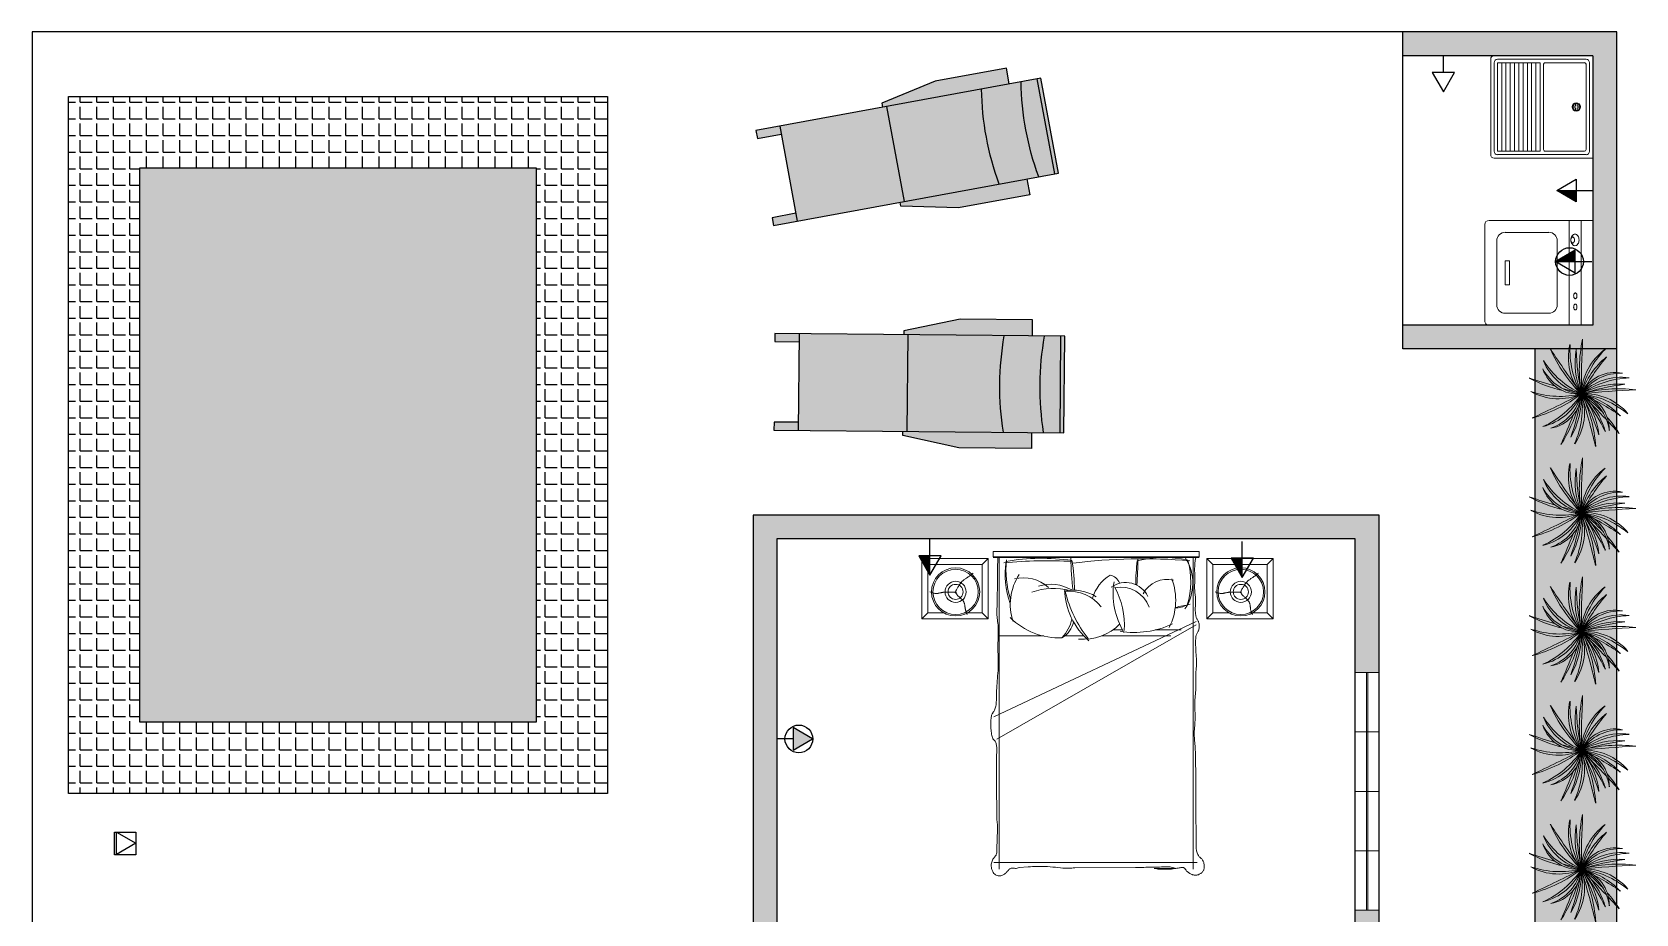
# Model space of a CAD drawing. Header units: inches. Extents: x 2 to 116, y 2 to 108.
# Drawn here: x 33.23 to 43.36, y 47.28 to 52.84 of the extents above; entities that cross this region are included whole.
import ezdxf

# ---------------------------------------------------------------- set-up
doc = ezdxf.new("R2010")
doc.units = ezdxf.units.IN
doc.header["$MEASUREMENT"] = 0
for name, color, linetype, lineweight in [('04 ESQUADRIAS', 252, 'Continuous', 9), ('13 MOBÍLIA', 252, 'Continuous', 9), ('14 LOUÇAS - METAIS - BANCADAS', 252, 'Continuous', 9)]:
    doc.layers.add(name, color=color, linetype=linetype, lineweight=lineweight)
doc.layers.add('16.1 VEGETAÇÃO', color=7, linetype='Continuous', lineweight=9, true_color=0x87cb61)
doc.layers.add('PLANTA TUGS_TUES', color=7, linetype='Continuous')
doc.layers.add('TOMADAS', color=170, linetype='Continuous')

# ---------------------------------------------------------------- blocks, each defined once
blk = doc.blocks.new('JANELA 150')
at = {"layer": '04 ESQUADRIAS'}
for p, q in [((0, 0.15), (1.5, 0.15)), ((0, 0), (0, 0.15)), ((0.375, 0), (0.375, 0.15)), ((0.75, 0), (0.75, 0.15)), ((1.125, 0), (1.125, 0.15)), ((1.5, 0.15), (1.5, 0)), ((0, 0.08), (1.5, 0.08)), ((1.5, 0.07), (0, 0.07)), ((1.5, 0), (0, 0))]:
    blk.add_line(p, q, dxfattribs=at)
blk = doc.blocks.new('CAMA CASA')
at = {"layer": '13 MOBÍLIA'}
for p, q in [((-0.637, 1.964), (0.647, 1.964)), ((-0.612, 0.038), (-0.612, 2.005)), ((0.612, 0.038), (0.612, 2.005)), ((-0.63, 0.464), (0.627, 1.185)), ((-0.63, 0.441), (0.647, 1.043)), ((-0.47, 0.533), (-0.033, 0.533)), ((0.078, 0.533), (0.199, 0.533)), ((0.331, 0.533), (0.612, 0.533)), ((-0.536, 0.495), (-0.371, 0.495)), ((-0.166, 0.495), (-0.111, 0.495)), ((-0.65, 0.038), (0.65, 0.038))]:
    blk.add_line(p, q, dxfattribs=at)
blk.add_lwpolyline([(0.621, 0.038), (0.622, 0.064), (0.623, 0.086), (0.623, 0.107), (0.623, 0.126), (0.623, 0.145), (0.623, 0.163), (0.623, 0.179), (0.623, 0.195), (0.623, 0.209), (0.623, 0.223), (0.624, 0.236), (0.624, 0.247), (0.625, 0.258), (0.625, 0.268), (0.626, 0.277), (0.626, 0.285), (0.626, 0.293), (0.626, 0.299), (0.626, 0.306), (0.626, 0.312), (0.626, 0.318), (0.626, 0.324), (0.626, 0.33), (0.626, 0.337), (0.626, 0.343), (0.626, 0.351), (0.627, 0.358), (0.627, 0.366), (0.627, 0.375), (0.627, 0.384), (0.627, 0.393), (0.627, 0.402), (0.626, 0.412), (0.625, 0.421), (0.624, 0.432), (0.623, 0.442), (0.621, 0.453), (0.62, 0.465), (0.619, 0.477), (0.619, 0.49), (0.619, 0.503), (0.619, 0.517), (0.619, 0.532), (0.62, 0.546), (0.62, 0.561), (0.621, 0.576), (0.621, 0.591), (0.621, 0.605), (0.621, 0.62), (0.621, 0.634), (0.62, 0.648), (0.62, 0.662), (0.619, 0.676), (0.619, 0.69), (0.619, 0.705), (0.619, 0.72), (0.619, 0.736), (0.62, 0.752), (0.621, 0.768), (0.623, 0.784), (0.624, 0.8), (0.625, 0.816), (0.626, 0.832), (0.627, 0.848), (0.628, 0.863), (0.629, 0.877), (0.629, 0.891), (0.629, 0.905), (0.629, 0.917), (0.63, 0.929), (0.63, 0.94), (0.631, 0.95), (0.632, 0.96), (0.633, 0.968), (0.634, 0.976), (0.636, 0.983), (0.638, 0.99), (0.64, 0.996), (0.642, 1.001), (0.645, 1.006), (0.647, 1.01), (0.65, 1.014), (0.652, 1.017), (0.654, 1.021), (0.657, 1.025), (0.659, 1.029), (0.661, 1.034), (0.662, 1.04), (0.664, 1.046), (0.664, 1.054), (0.665, 1.062), (0.665, 1.07), (0.666, 1.079), (0.666, 1.088), (0.665, 1.098), (0.665, 1.108), (0.665, 1.117), (0.664, 1.127), (0.663, 1.136), (0.662, 1.145), (0.661, 1.153), (0.66, 1.161), (0.658, 1.168), (0.656, 1.174), (0.654, 1.179), (0.652, 1.183), (0.649, 1.186), (0.647, 1.189), (0.644, 1.192), (0.641, 1.195), (0.639, 1.198), (0.637, 1.202), (0.634, 1.206), (0.633, 1.211), (0.631, 1.217), (0.63, 1.223), (0.629, 1.229), (0.628, 1.236), (0.628, 1.243), (0.627, 1.25), (0.628, 1.258), (0.628, 1.265), (0.628, 1.272), (0.629, 1.28), (0.629, 1.288), (0.63, 1.295), (0.63, 1.434), (0.63, 1.442), (0.629, 1.45), (0.628, 1.688), (0.627, 1.696), (0.626, 1.704), (0.625, 1.713), (0.624, 1.722), (0.623, 1.731), (0.623, 1.74), (0.623, 1.75), (0.623, 1.76), (0.624, 1.771), (0.624, 1.781), (0.625, 1.791), (0.626, 1.841), (0.627, 1.851), (0.627, 1.86), (0.628, 1.868), (0.628, 1.876), (0.628, 1.884), (0.628, 1.89), (0.628, 1.897), (0.628, 1.902), (0.629, 1.908), (0.631, 1.912), (0.633, 1.917), (0.635, 1.92), (0.638, 1.924), (0.641, 1.928), (0.644, 1.931), (0.647, 1.935), (0.65, 1.939), (0.653, 1.943), (0.656, 1.949), (0.658, 1.954), (0.66, 1.96), (0.662, 1.967), (0.663, 1.973), (0.663, 1.98), (0.663, 1.987), (0.662, 1.994), (0.661, 2.001), (0.659, 2.008), (0.656, 2.015), (0.653, 2.021), (0.65, 2.027), (0.646, 2.032), (0.641, 2.037), (0.637, 2.041), (0.631, 2.044), (0.626, 2.046), (0.62, 2.047), (0.615, 2.048), (0.609, 2.048), (0.603, 2.047), (0.598, 2.046), (0.593, 2.044), (0.588, 2.042), (0.583, 2.039), (0.579, 2.036), (0.575, 2.033), (0.571, 2.03), (0.568, 2.026), (0.564, 2.022), (0.561, 2.019), (0.558, 2.015), (0.555, 2.012), (0.551, 2.008), (0.548, 2.006), (0.545, 2.003), (0.542, 2.001), (0.538, 1.999), (0.534, 1.998), (0.53, 1.998), (0.525, 1.998), (0.521, 1.998), (0.516, 1.999), (0.511, 2), (0.506, 2.001), (0.487, 1.994), (0.429, 1.991), (0.416, 1.99), (0.402, 1.989), (0.387, 1.989), (0.372, 1.988), (0.357, 1.988), (0.341, 1.988), (0.325, 1.988), (0.308, 1.989), (0.291, 1.99), (0.274, 1.992), (0.258, 1.993), (0.242, 1.995), (0.226, 1.997), (0.212, 1.998), (0.199, 1.999), (0.187, 1.999), (0.176, 1.999), (0.165, 1.999), (0.155, 1.998), (0.146, 1.997), (0.136, 1.996), (-0.247, 1.995), (-0.259, 1.994), (-0.271, 1.994), (-0.284, 1.994), (-0.299, 1.994), (-0.313, 1.993), (-0.328, 1.993), (-0.343, 1.993), (-0.358, 1.993), (-0.372, 1.993), (-0.386, 1.992), (-0.399, 1.992), (-0.411, 1.991), (-0.423, 1.991), (-0.435, 1.99), (-0.445, 1.99), (-0.455, 1.99), (-0.465, 1.991), (-0.473, 1.992), (-0.482, 1.994), (-0.49, 1.996), (-0.497, 1.998), (-0.365, 2), (-0.373, 2.002), (-0.381, 2.004), (-0.389, 2.005), (-0.398, 2.006), (-0.445, 2.006), (-0.455, 2.006), (-0.465, 2.005), (-0.474, 2.005), (-0.484, 2.004), (-0.493, 2.002), (-0.501, 2.001), (-0.509, 1.999), (-0.516, 1.998), (-0.523, 1.997), (-0.529, 1.996), (-0.534, 1.995), (-0.539, 1.994), (-0.544, 1.994), (-0.547, 1.994), (-0.55, 1.995), (-0.553, 1.997), (-0.556, 1.998), (-0.558, 2.001), (-0.56, 2.003), (-0.561, 2.006), (-0.563, 2.008), (-0.566, 2.011), (-0.568, 2.014), (-0.57, 2.017), (-0.573, 2.019), (-0.576, 2.022), (-0.58, 2.025), (-0.583, 2.028), (-0.587, 2.03), (-0.591, 2.033), (-0.595, 2.035), (-0.599, 2.037), (-0.604, 2.039), (-0.608, 2.041), (-0.613, 2.042), (-0.618, 2.043), (-0.623, 2.043), (-0.628, 2.043), (-0.634, 2.043), (-0.639, 2.041), (-0.644, 2.04), (-0.649, 2.037), (-0.654, 2.035), (-0.659, 2.032), (-0.663, 2.029), (-0.667, 2.026), (-0.67, 2.022), (-0.673, 2.018), (-0.676, 2.015), (-0.678, 2.01), (-0.679, 2.006), (-0.68, 2.002), (-0.681, 1.997), (-0.681, 1.992), (-0.681, 1.986), (-0.681, 1.981), (-0.68, 1.975), (-0.679, 1.97), (-0.678, 1.964), (-0.676, 1.959), (-0.674, 1.954), (-0.671, 1.949), (-0.668, 1.945), (-0.665, 1.941), (-0.661, 1.937), (-0.658, 1.934), (-0.654, 1.93), (-0.65, 1.927), (-0.647, 1.923), (-0.644, 1.918), (-0.641, 1.913), (-0.638, 1.908), (-0.636, 1.902), (-0.635, 1.896), (-0.633, 1.89), (-0.632, 1.884), (-0.631, 1.878), (-0.63, 1.872), (-0.63, 1.866), (-0.63, 1.861), (-0.63, 1.855), (-0.631, 1.849), (-0.631, 1.843), (-0.631, 1.796), (-0.631, 1.789), (-0.631, 1.781), (-0.631, 1.772), (-0.631, 1.763), (-0.631, 1.752), (-0.63, 1.741), (-0.63, 1.729), (-0.629, 1.717), (-0.628, 1.704), (-0.628, 1.692), (-0.627, 1.448), (-0.627, 1.435), (-0.626, 1.29), (-0.626, 1.277), (-0.625, 1.264), (-0.624, 1.251), (-0.624, 1.239), (-0.623, 1.227), (-0.622, 1.216), (-0.621, 1.205), (-0.62, 1.195), (-0.619, 1.185), (-0.619, 1.175), (-0.618, 1.165), (-0.618, 1.155), (-0.618, 1.145), (-0.618, 1.135), (-0.619, 1.124), (-0.62, 1.112), (-0.621, 1.101), (-0.622, 1.089), (-0.622, 1.077), (-0.623, 1.065), (-0.623, 1.053), (-0.623, 1.042), (-0.623, 1.03), (-0.623, 1.018), (-0.622, 1.006), (-0.622, 0.994), (-0.621, 0.983), (-0.621, 0.971), (-0.621, 0.959), (-0.622, 0.947), (-0.622, 0.935), (-0.623, 0.923), (-0.624, 0.912), (-0.625, 0.9), (-0.626, 0.889), (-0.627, 0.878), (-0.627, 0.868), (-0.627, 0.858), (-0.628, 0.848), (-0.627, 0.839), (-0.627, 0.829), (-0.627, 0.82), (-0.627, 0.81), (-0.627, 0.801), (-0.627, 0.791), (-0.628, 0.781), (-0.628, 0.77), (-0.629, 0.759), (-0.63, 0.748), (-0.631, 0.736), (-0.632, 0.725), (-0.632, 0.713), (-0.633, 0.7), (-0.632, 0.688), (-0.632, 0.676), (-0.631, 0.663), (-0.63, 0.651), (-0.629, 0.638), (-0.628, 0.626), (-0.627, 0.614), (-0.627, 0.603), (-0.626, 0.591), (-0.626, 0.581), (-0.626, 0.57), (-0.626, 0.56), (-0.627, 0.551), (-0.628, 0.543), (-0.629, 0.536), (-0.63, 0.529), (-0.632, 0.524), (-0.634, 0.519), (-0.636, 0.515), (-0.638, 0.511), (-0.641, 0.507), (-0.643, 0.504), (-0.644, 0.5), (-0.646, 0.495), (-0.647, 0.49), (-0.648, 0.485), (-0.649, 0.479), (-0.649, 0.473), (-0.649, 0.467), (-0.648, 0.461), (-0.648, 0.456), (-0.647, 0.451), (-0.645, 0.446), (-0.644, 0.442), (-0.642, 0.439), (-0.64, 0.435), (-0.638, 0.432), (-0.636, 0.428), (-0.634, 0.425), (-0.633, 0.421), (-0.631, 0.417), (-0.63, 0.413), (-0.629, 0.409), (-0.628, 0.404), (-0.627, 0.399), (-0.626, 0.395), (-0.626, 0.39), (-0.625, 0.385), (-0.625, 0.381), (-0.624, 0.377), (-0.624, 0.373), (-0.624, 0.368), (-0.624, 0.364), (-0.624, 0.359), (-0.624, 0.354), (-0.625, 0.348), (-0.625, 0.341), (-0.625, 0.335), (-0.625, 0.328), (-0.625, 0.32), (-0.625, 0.313), (-0.625, 0.305), (-0.625, 0.298), (-0.625, 0.29), (-0.625, 0.284), (-0.624, 0.277), (-0.623, 0.27), (-0.622, 0.264), (-0.622, 0.257), (-0.621, 0.25), (-0.621, 0.243), (-0.62, 0.236), (-0.62, 0.228), (-0.62, 0.219), (-0.62, 0.21), (-0.621, 0.2), (-0.621, 0.19), (-0.621, 0.18), (-0.621, 0.169), (-0.621, 0.158), (-0.621, 0.147), (-0.621, 0.135), (-0.62, 0.123), (-0.62, 0.109), (-0.621, 0.093), (-0.622, 0.076), (-0.624, 0.057), (-0.627, 0.038)], dxfattribs=at)
blk.add_lwpolyline([(-0.65, 0.034), (0.65, 0.034), (0.65, 0), (-0.65, 0)], close=True, dxfattribs=at)
for centre, radius, start, end in [((-0.24, -0.054), 0.565, 80.9394, 115.2191), ((-0.575, 0.267), 0.469, 350.8023, 31.3458), ((0.082, 0.23), 0.324, 84.7771, 135.4716), ((-0.238, 0.232), 0.437, 0.9424, 49.2605), ((-0.55, 0.074), 0.767, 13.5374, 38.3047), ((0.301, 0.409), 0.161, 123.2965, 166.3151), ((0.413, 0.366), 0.266, 138.0364, 167.0612), ((0.236, 0.113), 0.432, 44.7003, 92.7411), ((-0.116, 0.308), 0.385, 153.4974, 200.6974), ((0.318, 0.462), 0.495, 175.8503, 208.9544), ((0.201, 0.334), 0.342, 326.5488, 18.5476), ((-0.317, 0.2), 0.292, 146.1664, 212.49), ((-0.099, 0.192), 0.497, 162.8591, 196.0737), ((-0.972, 2.404), 2.105, 280.3761, 283.0252), ((-0.483, 0.144), 0.214, 93.88, 115.0677), ((-0.157, 0.412), 0.186, 199.1658, 281.9587), ((0.168, 0.498), 0.247, 216.7145, 276.3727), ((0.042, 0.144), 0.534, 351.2567, 20.077), ((-0.447, 0.347), 0.171, 256.5097, 332.2958), ((-0.186, 0.352), 0.156, 206.1579, 305.8329), ((1.923, 0.045), 2.185, 175.6146, 179.8937), ((-1.378, 0.208), 1.129, 352.4467, 0.0606), ((-0.21, 0.359), 0.242, 300.2878, 344.5982), ((0.148, 0.528), 0.284, 238.7367, 281.3333), ((1.269, 0.245), 1.131, 179.9478, 189.6198), ((-1.289, 0.052), 1.449, 359.6041, 7.7069), ((0.289, 0.472), 0.265, 239.7476, 286.634), ((0.269, 0.631), 0.398, 255.1366, 290.1108), ((0.46, 0.398), 0.232, 227.1299, 284.2763), ((-0.045, 0.117), 0.615, 353.9952, 17.4159), ((-0.071, 0.228), 0.0806, 201.6793, 257.8243), ((-0.294, 3.519), 3.473, 265.1028, 277.3599), ((-0.428, 0.728), 0.69, 257.553, 284.1939), ((0.313, 2.598), 2.54, 266.3241, 276.0974), ((0.342, 1.379), 1.336, 261.94, 279.8398)]:
    blk.add_arc(centre, radius, start, end, dxfattribs=at)
blk = doc.blocks.new('CRIADO MUDO COM ABAJUR PEQUENO')
at = {"layer": '13 MOBÍLIA'}
for p, q in [((-0.419, 0.381), (-0.381, 0.343)), ((-0.038, 0.343), (0, 0.381)), ((-0.419, 0), (-0.381, 0.038)), ((0, 0), (-0.038, 0.038))]:
    blk.add_line(p, q, dxfattribs=at)
blk.add_lwpolyline([(0, 0), (0, 0.381), (-0.419, 0.381), (-0.419, 0)], close=True, dxfattribs=at)
for points in [[(-0.288, 0.343), (-0.381, 0.343), (-0.381, 0.038), (-0.038, 0.038), (-0.038, 0.343), (-0.14, 0.343)], [(-0.212, 0.209), (-0.216, 0.216), (-0.219, 0.222), (-0.223, 0.228), (-0.227, 0.232), (-0.231, 0.237), (-0.234, 0.24), (-0.238, 0.243), (-0.241, 0.246), (-0.244, 0.249), (-0.247, 0.252), (-0.25, 0.254), (-0.252, 0.257), (-0.255, 0.259), (-0.257, 0.261), (-0.259, 0.263), (-0.261, 0.266), (-0.263, 0.268), (-0.264, 0.271), (-0.266, 0.273), (-0.267, 0.276), (-0.268, 0.278), (-0.269, 0.281), (-0.27, 0.283), (-0.27, 0.286), (-0.271, 0.288), (-0.272, 0.291), (-0.272, 0.293), (-0.272, 0.296), (-0.273, 0.299), (-0.273, 0.301), (-0.273, 0.304), (-0.274, 0.306), (-0.274, 0.309), (-0.274, 0.311), (-0.275, 0.314), (-0.275, 0.317), (-0.276, 0.32), (-0.276, 0.322), (-0.277, 0.325), (-0.278, 0.328), (-0.279, 0.332), (-0.28, 0.335), (-0.281, 0.339), (-0.282, 0.342), (-0.284, 0.345), (-0.285, 0.348), (-0.287, 0.351), (-0.288, 0.353)], [(-0.209, 0.215), (-0.213, 0.209), (-0.216, 0.203), (-0.219, 0.197), (-0.221, 0.193), (-0.224, 0.188), (-0.226, 0.185), (-0.228, 0.181), (-0.23, 0.178), (-0.232, 0.175), (-0.234, 0.172), (-0.235, 0.169), (-0.237, 0.166), (-0.239, 0.164), (-0.24, 0.161), (-0.242, 0.159), (-0.244, 0.157), (-0.246, 0.154), (-0.248, 0.152), (-0.25, 0.15), (-0.252, 0.148), (-0.254, 0.145), (-0.256, 0.143), (-0.259, 0.141), (-0.261, 0.139), (-0.264, 0.137), (-0.266, 0.135), (-0.269, 0.133), (-0.272, 0.131), (-0.275, 0.128), (-0.278, 0.126), (-0.282, 0.124), (-0.285, 0.121), (-0.289, 0.119), (-0.293, 0.116), (-0.297, 0.113), (-0.302, 0.11), (-0.307, 0.106), (-0.313, 0.102), (-0.318, 0.097), (-0.325, 0.091)], [(-0.219, 0.212), (-0.211, 0.212), (-0.205, 0.211), (-0.199, 0.211), (-0.194, 0.211), (-0.19, 0.211), (-0.186, 0.211), (-0.182, 0.211), (-0.179, 0.212), (-0.175, 0.212), (-0.172, 0.212), (-0.169, 0.211), (-0.166, 0.211), (-0.163, 0.211), (-0.16, 0.211), (-0.157, 0.211), (-0.154, 0.211), (-0.152, 0.211), (-0.149, 0.211), (-0.146, 0.211), (-0.144, 0.212), (-0.141, 0.212), (-0.138, 0.212), (-0.136, 0.212), (-0.133, 0.213), (-0.13, 0.213), (-0.128, 0.214), (-0.125, 0.214), (-0.122, 0.215), (-0.119, 0.216), (-0.117, 0.216), (-0.114, 0.217), (-0.111, 0.218), (-0.108, 0.218), (-0.105, 0.219), (-0.103, 0.22), (-0.1, 0.22), (-0.097, 0.221), (-0.093, 0.221), (-0.09, 0.221), (-0.087, 0.221), (-0.083, 0.22), (-0.079, 0.219), (-0.075, 0.218), (-0.07, 0.216), (-0.066, 0.215), (-0.061, 0.213), (-0.057, 0.212), (-0.052, 0.21)]]:
    blk.add_lwpolyline(points, dxfattribs=at)
for radius in [0.152, 0.143, 0.0667, 0.0476]:
    blk.add_circle((-0.214, 0.21), radius, dxfattribs=at)
blk = doc.blocks.new('TANQUE CONC LARG 65CM')
at = {"layer": '14 LOUÇAS - METAIS - BANCADAS'}
for p, q in [((-0.645, 0), (0, 0)), ((-0.645, -0.624), (-0.645, 0)), ((0, 0), (0, -0.624)), ((-0.624, -0.602), (-0.624, -0.043)), ((-0.602, -0.022), (-0.043, -0.022)), ((-0.602, -0.301), (-0.602, -0.054)), ((-0.592, -0.043), (-0.054, -0.043)), ((-0.328, -0.1), (-0.344, -0.1)), ((-0.328, -0.084), (-0.328, -0.1)), ((-0.317, -0.084), (-0.317, -0.1)), ((-0.302, -0.1), (-0.317, -0.1)), ((-0.043, -0.054), (-0.043, -0.301)), ((-0.022, -0.043), (-0.022, -0.602)), ((-0.328, -0.111), (-0.344, -0.111)), ((-0.328, -0.111), (-0.328, -0.126)), ((-0.317, -0.111), (-0.317, -0.126)), ((-0.302, -0.111), (-0.317, -0.111)), ((-0.602, -0.333), (-0.043, -0.333)), ((-0.602, -0.602), (-0.602, -0.333)), ((-0.602, -0.36), (-0.043, -0.36)), ((-0.602, -0.387), (-0.043, -0.387)), ((-0.592, -0.312), (-0.054, -0.312)), ((-0.043, -0.333), (-0.043, -0.602)), ((-0.602, -0.414), (-0.043, -0.414)), ((-0.602, -0.441), (-0.043, -0.441)), ((-0.602, -0.468), (-0.043, -0.468)), ((-0.602, -0.495), (-0.043, -0.495)), ((-0.602, -0.495), (-0.043, -0.495)), ((-0.602, -0.522), (-0.043, -0.522)), ((-0.602, -0.549), (-0.043, -0.549)), ((-0.602, -0.575), (-0.043, -0.575)), ((-0.602, -0.602), (-0.043, -0.602)), ((-0.022, -0.645), (-0.624, -0.645)), ((-0.043, -0.624), (-0.602, -0.624))]:
    blk.add_line(p, q, dxfattribs=at)
for radius in [0.0269, 0.0215]:
    blk.add_circle((-0.323, -0.105), radius, dxfattribs=at)
for centre, radius, start, end in [((-0.602, -0.043), 0.0215, 90, 180), ((-0.592, -0.054), 0.0108, 90, 180), ((-0.054, -0.054), 0.0108, 0, 90), ((-0.043, -0.043), 0.0215, 360, 90), ((-0.592, -0.301), 0.0108, 180, 270), ((-0.054, -0.301), 0.0108, 270, 0), ((-0.602, -0.602), 0.0215, 180, 270), ((-0.043, -0.602), 0.0215, 270, 0), ((-0.624, -0.624), 0.0215, 180, 270), ((-0.022, -0.624), 0.0215, 270, 0)]:
    blk.add_arc(centre, radius, start, end, dxfattribs=at)
blk = doc.blocks.new('MAQ LAVAR ROUPA GRANDE')
at = {"layer": '14 LOUÇAS - METAIS - BANCADAS'}
for p, q in [((-0.331, -0.036), (-0.331, -0.692)), ((0.331, -0.036), (-0.331, -0.036)), ((0.331, -0.036), (0.331, -0.692)), ((0.331, -0.111), (-0.331, -0.111)), ((0.331, -0.186), (-0.331, -0.186)), ((0.202, -0.261), (-0.202, -0.261)), ((-0.255, -0.315), (-0.255, -0.589)), ((0.255, -0.315), (0.255, -0.589)), ((-0.075, -0.589), (-0.075, -0.563)), ((0.075, -0.563), (-0.075, -0.563)), ((0.075, -0.589), (-0.075, -0.589)), ((0.075, -0.589), (0.075, -0.563)), ((0.202, -0.643), (-0.202, -0.643)), ((0.304, -0.719), (-0.304, -0.719))]:
    blk.add_line(p, q, dxfattribs=at)
for points in [[(-0.171, -0.15, -0.132138), (-0.173, -0.159, -0.106661), (-0.182, -0.168, -0.083339), (-0.193, -0.174, -0.072039), (-0.207, -0.176, -0.072039), (-0.222, -0.174, -0.083339), (-0.233, -0.168, -0.106661), (-0.241, -0.159, -0.132138), (-0.244, -0.15, -0.132138), (-0.241, -0.14, -0.106661), (-0.233, -0.131, -0.083339), (-0.222, -0.126, -0.072039), (-0.207, -0.124, -0.072039), (-0.193, -0.126, -0.083339), (-0.182, -0.131, -0.106661), (-0.173, -0.14, -0.132138)], [(-0.188, -0.164, -0.152216), (-0.189, -0.168, -0.106943), (-0.194, -0.172, -0.074343), (-0.2, -0.174, -0.060974), (-0.207, -0.175, -0.060974), (-0.215, -0.174, -0.074343), (-0.221, -0.172, -0.106943), (-0.225, -0.168, -0.152216), (-0.227, -0.164, -0.152216), (-0.225, -0.16, -0.106943), (-0.221, -0.156, -0.074343), (-0.215, -0.153, -0.060974), (-0.207, -0.152, -0.060974), (-0.2, -0.153, -0.074343), (-0.194, -0.156, -0.106943), (-0.189, -0.16, -0.152216)], [(0.164, -0.147, -0.158104), (0.162, -0.151, -0.106506), (0.158, -0.155, -0.071806), (0.153, -0.157, -0.05817), (0.145, -0.158, -0.05817), (0.138, -0.157, -0.071806), (0.132, -0.155, -0.106506), (0.128, -0.151, -0.158104), (0.127, -0.147, -0.158104), (0.128, -0.144, -0.106506), (0.132, -0.14, -0.071806), (0.138, -0.138, -0.05817), (0.145, -0.137, -0.05817), (0.153, -0.138, -0.071806), (0.158, -0.14, -0.106506), (0.162, -0.144, -0.158104)], [(0.234, -0.147, -0.158104), (0.233, -0.151, -0.106506), (0.229, -0.155, -0.071806), (0.223, -0.157, -0.05817), (0.216, -0.158, -0.05817), (0.208, -0.157, -0.071806), (0.203, -0.155, -0.106506), (0.199, -0.151, -0.158104), (0.197, -0.147, -0.158104), (0.199, -0.144, -0.106506), (0.203, -0.14, -0.071806), (0.208, -0.138, -0.05817), (0.216, -0.137, -0.05817), (0.223, -0.138, -0.071806), (0.229, -0.14, -0.106506), (0.233, -0.144, -0.158104)]]:
    blk.add_lwpolyline(points, format="xyb", close=True, dxfattribs=at)
for centre, radius, start, end in [((-0.202, -0.315), 0.0538, 90, 180), ((0.202, -0.315), 0.0538, 0, 90), ((-0.202, -0.589), 0.0538, 180, 270), ((0.202, -0.589), 0.0538, 270, 0), ((-0.304, -0.692), 0.0269, 180, 270), ((0.304, -0.692), 0.0269, 270, 0)]:
    blk.add_arc(centre, radius, start, end, dxfattribs=at)
blk = doc.blocks.new('SOL')
for p, q in [((-0.6316, 0.1064), (-0.9872, 0.0302)), ((-0.1744, 0.1064), (-0.6316, 0.1064)), ((-0.1744, 0.0048), (-0.1744, 0.1064)), ((-1.6476, -0.6048), (-1.6476, 0.0048)), ((-0.9872, 0.0302), (-0.9872, 0.0048)), ((-0.9618, -0.6048), (-0.9618, 0.0048)), ((0.0034, -0.6048), (0.0034, 0.0048)), ((-0.9872, -0.6302), (-0.9872, -0.6048)), ((-0.1744, -0.6048), (-0.1744, -0.7064)), ((-0.6316, -0.7064), (-0.9872, -0.6302)), ((-0.1744, -0.7064), (-0.6316, -0.7064))]:
    blk.add_line(p, q)
blk.add_lwpolyline([(-1.6476, -0.046), (-1.8, -0.046), (-1.8, 0.0048), (0.0288, 0.0048), (0.0288, -0.6048), (-1.8, -0.6048), (-1.8, -0.554), (-1.6476, -0.554)])
for centre in [(1.4512, -0.3), (1.7052, -0.3)]:
    blk.add_arc(centre, 1.829, 170.40687, 189.59313)
blk = doc.blocks.new('VEGETAÇAO 02')
at = {"layer": '16.1 VEGETAÇÃO'}
blk.add_circle((0, 0), 0.000151, dxfattribs=at)
for centre, radius, start, end in [((0.275, 0.227), 0.357, 166.3855, 219.4367), ((0.483, 0.274), 0.555, 176.2495, 209.5814), ((0.891, 0.152), 0.904, 167.682, 189.6659), ((6.375, 0.026), 6.375, 177.13, 180.2286), ((0.09, 0.345), 0.357, 202.3638, 255.4151), ((0.23, 0.506), 0.555, 212.2278, 245.5598), ((0.632, 0.646), 0.904, 203.6596, 225.6474), ((5.144, 3.766), 6.375, 213.1083, 216.2069), ((0.448, 0.195), 0.488, 170.0574, 203.5585), ((1.386, 0.307), 1.419, 181.1217, 192.5058), ((0.357, -0.01), 0.357, 125.3579, 178.4092), ((0.544, -0.11), 0.555, 135.2219, 168.5539), ((0.466, -0.146), 0.488, 129.0298, 162.531), ((1.247, -0.678), 1.419, 140.0941, 151.4783), ((-0.022, 0.232), 0.233, 198.2991, 275.5394), ((0.02, 0.297), 0.298, 207.6507, 266.0762), ((0.211, -0.098), 0.233, 77.936, 155.0117), ((0.246, -0.168), 0.298, 87.265, 145.6907), ((0.252, -0.252), 0.357, 81.9782, 135.0296), ((0.32, -0.454), 0.555, 91.8422, 125.1743), ((0.092, 0.899), 0.904, 242.1737, 256.451), ((1.68, 6.15), 6.375, 251.6224, 253.1873), ((-0.145, 0.326), 0.357, 240.8779, 293.9291), ((-0.135, 0.539), 0.555, 250.7419, 284.0738), ((1.68, 6.15), 6.375, 253.6156, 254.721), ((0.191, 0.228), 0.298, 216.81, 230.0978), ((0.092, 0.899), 0.904, 262.272, 264.1614), ((0.238, -0.426), 0.488, 85.6501, 119.1514), ((0.441, -1.349), 1.419, 96.7144, 108.0986), ((4.826, -4.166), 6.375, 138.5655, 139.201), ((0.238, -0.872), 0.904, 83.274, 105.2619), ((0.647, -6.342), 6.375, 92.7227, 95.8213), ((0.021, -0.356), 0.357, 40.2209, 93.2725), ((-0.546, 0.72), 0.904, 285.164, 307.1518), ((-2.965, 5.644), 6.375, 294.6127, 297.7113), ((-0.328, 0.14), 0.357, 283.8682, 336.9196), ((-0.466, 0.302), 0.555, 293.7322, 327.0642), ((-0.233, 0.012), 0.233, 279.826, 356.9018), ((-0.291, 0.064), 0.298, 289.1551, 347.5807), ((-0.888, 0.171), 0.904, 327.1252, 343.7246), ((-0.488, -0.026), 0.488, 329.5013, 3.0026), ((-1.405, 0.199), 1.419, 340.5657, 350.0002), ((-0.337, -0.116), 0.357, 325.8294, 18.8809), ((-0.549, -0.087), 0.555, 335.6934, 9.0255), ((-5.978, 2.215), 6.375, 338.8993, 339.6726), ((-0.057, -0.226), 0.233, 358.8077, 75.8836), ((-0.118, -0.273), 0.298, 8.1367, 66.5625), ((-0.374, -0.314), 0.488, 6.5217, 40.0231), ((-1.242, -0.688), 1.419, 17.5861, 28.9702), ((-0.811, -0.398), 0.904, 4.1457, 26.1335), ((-6.107, -1.831), 6.375, 13.5943, 16.693), ((-0.064, -0.552), 0.555, 50.0849, 83.4171), ((-0.106, -0.477), 0.488, 43.8928, 77.3942), ((-0.569, -1.3), 1.419, 54.9572, 66.3414), ((-0.523, -0.737), 0.904, 43.1496, 54.6316), ((-4.493, -4.523), 6.375, 43.1515, 45.1911), ((-0.319, -0.37), 0.488, 49.0059, 49.153), ((-1.119, -0.877), 1.422, 26.7217, 35.9709), ((-0.319, -0.37), 0.488, 15.6515, 40.72), ((-5.978, 2.215), 6.375, 336.5739, 338.3848), ((-0.523, -0.737), 0.904, 32.6438, 40.585), ((-4.493, -4.523), 6.375, 42.0924, 42.9812)]:
    blk.add_arc(centre, radius, start, end, dxfattribs=at)
blk = doc.blocks.new('TUG MÉDIA 120CM_')
at = {"layer": 'TOMADAS', "ltscale": 0.5}
h = blk.add_hatch(color=256, dxfattribs=at)
h.dxf.hatch_style = 1
h.paths.add_polyline_path([(0.245, 0), (0.123, 0), (0.123, -0.071)])
for p, q in [((0.123, 0), (0.018, 0)), ((0.245, 0), (0.123, 0))]:
    blk.add_line(p, q, dxfattribs=at)
blk.add_lwpolyline([(0.123, -0.071), (0.245, 0), (0.123, 0.071), (0.123, -0.071)], dxfattribs=at)
blk = doc.blocks.new('TUG ALTA 220CM_')
at = {"layer": 'TOMADAS', "ltscale": 0.5}
h = blk.add_hatch(color=256, dxfattribs=at)
h.dxf.hatch_style = 1
h.paths.add_polyline_path([(0.123, -0.071), (0.245, 0), (0.123, 0.071)])
blk.add_line((0.123, 0), (0.018, 0), dxfattribs=at)
blk.add_lwpolyline([(0.123, -0.071), (0.245, 0), (0.123, 0.071), (0.123, -0.071)], dxfattribs=at)
blk = doc.blocks.new('TUG BAIXA 30CM_')
at = {"layer": 'TOMADAS', "ltscale": 0.5}
blk.add_line((0.105, 0), (0, 0), dxfattribs=at)
blk.add_lwpolyline([(0.105, -0.071), (0.227, 0), (0.105, 0.071), (0.105, -0.071)], dxfattribs=at)

msp = doc.modelspace()

# ---------------------------------------------------------------- hatches: boundary and pattern name
at = {"layer": 'PLANTA TUGS_TUES'}
h = msp.add_hatch(color=256, dxfattribs=at)
h.dxf.hatch_style = 1
h.paths.add_polyline_path([(43.234, 52.842), (43.084, 52.842), (41.884, 52.842), (41.884, 52.692), (43.084, 52.692), (43.084, 50.992), (41.884, 50.992), (41.884, 50.842), (43.234, 50.842)])
at = {"layer": 'PLANTA TUGS_TUES', "true_color": 0xab6121}
h = msp.add_hatch(color=44, dxfattribs=at)
h.dxf.hatch_style = 1
h.paths.add_polyline_path([(38.712, 51.767), (38.717, 51.742), (39.08, 51.732), (39.53, 51.815), (39.512, 51.915)])
h.paths.add_polyline_path([(38.933, 52.531), (38.597, 52.392), (38.602, 52.367), (39.401, 52.514), (39.383, 52.614)])
h.paths.add_polyline_path([(39.601, 52.551), (39.576, 52.546), (39.686, 51.947), (39.711, 51.952)])
h.paths.add_polyline_path([(37.802, 52.219), (37.812, 52.169), (37.961, 52.197), (37.952, 52.247)])
h.paths.add_polyline_path([(37.904, 51.67), (37.913, 51.62), (38.063, 51.647), (38.054, 51.697)])
h.paths.add_polyline_path([(37.922, 50.938), (37.921, 50.887), (38.074, 50.886), (38.074, 50.937)])
h.paths.add_polyline_path([(37.917, 50.38), (37.916, 50.329), (38.069, 50.327), (38.069, 50.378)])
h.paths.add_polyline_path([(38.729, 50.321), (38.729, 50.296), (39.084, 50.216), (39.541, 50.212), (39.542, 50.314)])
h.paths.add_polyline_path([(39.091, 51.029), (38.735, 50.956), (38.735, 50.931), (39.547, 50.923), (39.548, 51.025)])
h.paths.add_polyline_path([(39.725, 50.922), (39.719, 50.312), (39.745, 50.312), (39.751, 50.921)])
at = {"layer": 'PLANTA TUGS_TUES', "true_color": 0xfeeab9}
h = msp.add_hatch(color=254, dxfattribs=at)
h.dxf.hatch_style = 1
h.paths.add_polyline_path([(39.476, 52.528), (39.226, 52.482, 0.083912), (39.337, 51.882), (39.587, 51.928, -0.083912)])
at = {"layer": 'PLANTA TUGS_TUES', "true_color": 0x7aafdf}
h = msp.add_hatch(color=143, dxfattribs=at)
h.dxf.hatch_style = 1
h.paths.add_polyline_path([(39.476, 52.528, 0.083912), (39.587, 51.928), (39.686, 51.947), (39.576, 52.546)])
at = {"layer": 'PLANTA TUGS_TUES', "true_color": 0x9898cc}
h = msp.add_hatch(dxfattribs=at)
h.set_pattern_fill('ANGLE', color=253, scale=0.015)
h.set_pattern_definition([(0, (-163.64896, 102.48059), (0, 0.104775), [0.0762, -0.028575]), (90, (-163.64896, 102.48059), (-0.104775, 6e-18), [0.0762, -0.028575])])
h.paths.add_polyline_path([(33.465, 48.035), (36.865, 48.035), (36.865, 52.435), (33.465, 52.435)])
h.paths.add_polyline_path([(33.915, 51.985), (36.415, 51.985), (36.415, 48.485), (33.915, 48.485)], flags=16)
at = {"layer": 'PLANTA TUGS_TUES', "true_color": 0x7aafdf}
h = msp.add_hatch(color=143, dxfattribs=at)
h.dxf.hatch_style = 1
h.paths.add_polyline_path([(38.627, 52.371), (38.737, 51.772), (39.337, 51.882, -0.083912), (39.226, 52.482)])
at = {"layer": 'PLANTA TUGS_TUES', "true_color": 0xfeeab9}
h = msp.add_hatch(color=254, dxfattribs=at)
h.dxf.hatch_style = 1
h.paths.add_polyline_path([(37.952, 52.247), (38.063, 51.647), (38.737, 51.772), (38.627, 52.371)])
at = {"layer": 'PLANTA TUGS_TUES', "true_color": 0xf27172}
h = msp.add_hatch(color=11, dxfattribs=at)
h.dxf.hatch_style = 1
h.set_gradient(color1=(39, 118, 187), color2=(122, 175, 223))
h.paths.add_polyline_path([(33.915, 51.985), (33.915, 48.485), (36.415, 48.485), (36.415, 51.985)])
at = {"layer": 'PLANTA TUGS_TUES', "true_color": 0xfeeab9}
h = msp.add_hatch(color=254, dxfattribs=at)
h.dxf.hatch_style = 1
h.paths.add_polyline_path([(38.074, 50.937), (38.069, 50.327), (38.754, 50.321), (38.76, 50.931)])
at = {"layer": 'PLANTA TUGS_TUES', "true_color": 0x7aafdf}
h = msp.add_hatch(color=143, dxfattribs=at)
h.dxf.hatch_style = 1
h.paths.add_polyline_path([(38.76, 50.931), (38.754, 50.321), (39.364, 50.315, -0.083912), (39.37, 50.925)])
at = {"layer": 'PLANTA TUGS_TUES', "true_color": 0xfeeab9}
h = msp.add_hatch(color=254, dxfattribs=at)
h.dxf.hatch_style = 1
h.paths.add_polyline_path([(39.624, 50.923), (39.37, 50.925, 0.083912), (39.364, 50.315), (39.618, 50.313, -0.083912)])
at = {"layer": 'PLANTA TUGS_TUES', "true_color": 0x7aafdf}
h = msp.add_hatch(color=143, dxfattribs=at)
h.dxf.hatch_style = 1
h.paths.add_polyline_path([(39.725, 50.922), (39.624, 50.923, 0.083912), (39.618, 50.313), (39.719, 50.312)])
at = {"layer": 'PLANTA TUGS_TUES'}
h = msp.add_hatch(dxfattribs=at)
h.set_pattern_fill('GRASS', color=256, scale=0.0075)
h.set_pattern_definition([(90, (1897.89397, 1251.22772), (-0.134703842, 0.134703842), [0.03571875, -0.233688934]), (45, (1897.89397, 1251.22772), (-0.134703842, 0.134703842), [0.03571875, -0.15478125]), (135, (1897.89397, 1251.22772), (-0.134703842, -0.134703842), [0.03571875, -0.15478125])])
h.paths.add_polyline_path([(42.72, 50.842), (43.234, 50.842), (43.234, 38.842), (42.72, 38.842)])
h = msp.add_hatch(color=256, dxfattribs=at)
h.dxf.hatch_style = 1
h.paths.add_polyline_path([(37.934, 49.642), (41.584, 49.642), (41.584, 48.799), (41.734, 48.799), (41.734, 49.792), (37.784, 49.792), (37.784, 46.442), (37.934, 46.442), (37.934, 46.452)])
h = msp.add_hatch(color=256, dxfattribs=at)
h.dxf.hatch_style = 1
h.paths.add_polyline_path([(41.734, 47.299), (41.584, 47.299), (41.584, 46.442), (41.584, 46.099), (41.734, 46.099)])

# ---------------------------------------------------------------- linework, layer by layer
for p, q in [((43.234, 52.842), (33.234, 52.842)), ((33.234, 52.842), (33.234, 32.842)), ((41.884, 50.842), (41.884, 52.842)), ((43.234, 32.842), (43.234, 52.842)), ((43.084, 52.692), (41.884, 52.692)), ((43.084, 52.692), (43.084, 50.992)), ((33.465, 52.435), (36.865, 52.435)), ((33.465, 48.035), (33.465, 52.435)), ((36.865, 52.435), (36.865, 48.035)), ((33.915, 51.985), (36.415, 51.985)), ((33.915, 48.485), (33.915, 51.985)), ((36.415, 51.985), (36.415, 48.485)), ((43.084, 50.992), (41.884, 50.992)), ((43.234, 50.842), (41.884, 50.842)), ((41.734, 49.792), (37.784, 49.792)), ((37.784, 49.792), (37.784, 46.442)), ((41.734, 38.842), (41.734, 49.792)), ((41.584, 49.642), (37.934, 49.642)), ((37.934, 49.642), (37.934, 46.442)), ((41.584, 46.442), (41.584, 49.642)), ((36.415, 48.485), (33.915, 48.485)), ((36.865, 48.035), (33.465, 48.035))]:
    msp.add_line(p, q)
for p, q in [((43.234, 52.842), (33.234, 52.842)), ((33.234, 52.842), (33.234, 32.842)), ((41.884, 50.842), (41.884, 52.842)), ((43.234, 32.842), (43.234, 52.842)), ((43.084, 52.692), (41.884, 52.692)), ((43.084, 52.692), (43.084, 50.992)), ((33.465, 52.435), (36.865, 52.435)), ((33.465, 48.035), (33.465, 52.435)), ((36.865, 52.435), (36.865, 48.035)), ((33.915, 51.985), (36.415, 51.985)), ((33.915, 48.485), (33.915, 51.985)), ((36.415, 51.985), (36.415, 48.485)), ((43.084, 50.992), (41.884, 50.992)), ((43.234, 50.842), (41.884, 50.842)), ((42.72, 38.842), (42.72, 50.842)), ((41.734, 49.792), (37.784, 49.792)), ((37.784, 49.792), (37.784, 46.442)), ((41.734, 38.842), (41.734, 49.792)), ((41.584, 49.642), (37.934, 49.642)), ((37.934, 49.642), (37.934, 46.442)), ((41.584, 46.442), (41.584, 49.642)), ((36.415, 48.485), (33.915, 48.485)), ((36.865, 48.035), (33.465, 48.035))]:
    msp.add_line(p, q, dxfattribs=at)
at = {"layer": 'TOMADAS'}
for p, q in [((33.767, 47.791), (33.89, 47.721)), ((33.767, 47.65), (33.767, 47.791)), ((33.89, 47.721), (33.767, 47.65))]:
    msp.add_line(p, q, dxfattribs=at)
msp.add_lwpolyline([(33.754, 47.791), (33.89, 47.791), (33.89, 47.649), (33.754, 47.649)], close=True, dxfattribs=at)
for centre in [(42.936, 51.393), (38.073, 48.38)]:
    msp.add_circle(centre, 0.0875, dxfattribs=at)

# ---------------------------------------------------------------- block references
at = {"layer": 'PLANTA TUGS_TUES', "xscale": -1}
for p, rotation in [((39.682, 51.951), 190.4489251732667), ((39.716, 50.317), 179.4689572899848)]:
    msp.add_blockref('SOL', p, dxfattribs=dict(at, rotation=rotation))
at = {"layer": 'PLANTA TUGS_TUES'}
for name, p, rotation in [('TANQUE CONC LARG 65CM', (43.084, 52.046), 270), ('MAQ LAVAR ROUPA GRANDE', (43.12, 51.322), 270), ('CRIADO MUDO COM ABAJUR PEQUENO', (38.848, 49.518), 179.9999999999993), ('CAMA CASA', (39.95, 49.563), 179.9999999999993), ('CRIADO MUDO COM ABAJUR PEQUENO', (40.648, 49.518), 179.9999999999993), ('JANELA 150', (41.734, 47.299), 89.99999999999999)]:
    msp.add_blockref(name, p, dxfattribs=dict(at, rotation=rotation))
for p in [(43.011, 50.558), (43.011, 49.808), (43.011, 49.058), (43.011, 48.308), (43.011, 47.558)]:
    msp.add_blockref('VEGETAÇAO 02', p, dxfattribs=at)
at = {"layer": 'TOMADAS'}
for name, p, rotation in [('TUG BAIXA 30CM_', (42.14, 52.691), 270), ('TUG MÉDIA 120CM_', (43.094, 51.393), 180), ('TUG MÉDIA 120CM_', (38.9, 49.658), 270), ('TUG MÉDIA 120CM_', (40.871, 49.644), 270)]:
    msp.add_blockref(name, p, dxfattribs=dict(at, rotation=rotation))
at = {"layer": 'TOMADAS', "xscale": -1}
msp.add_blockref('TUG MÉDIA 120CM_', (43.102, 51.842), dxfattribs=at)
at = {"layer": 'TOMADAS'}
msp.add_blockref('TUG ALTA 220CM_', (37.915, 48.38), dxfattribs=at)

doc.saveas('drawing.dxf')
